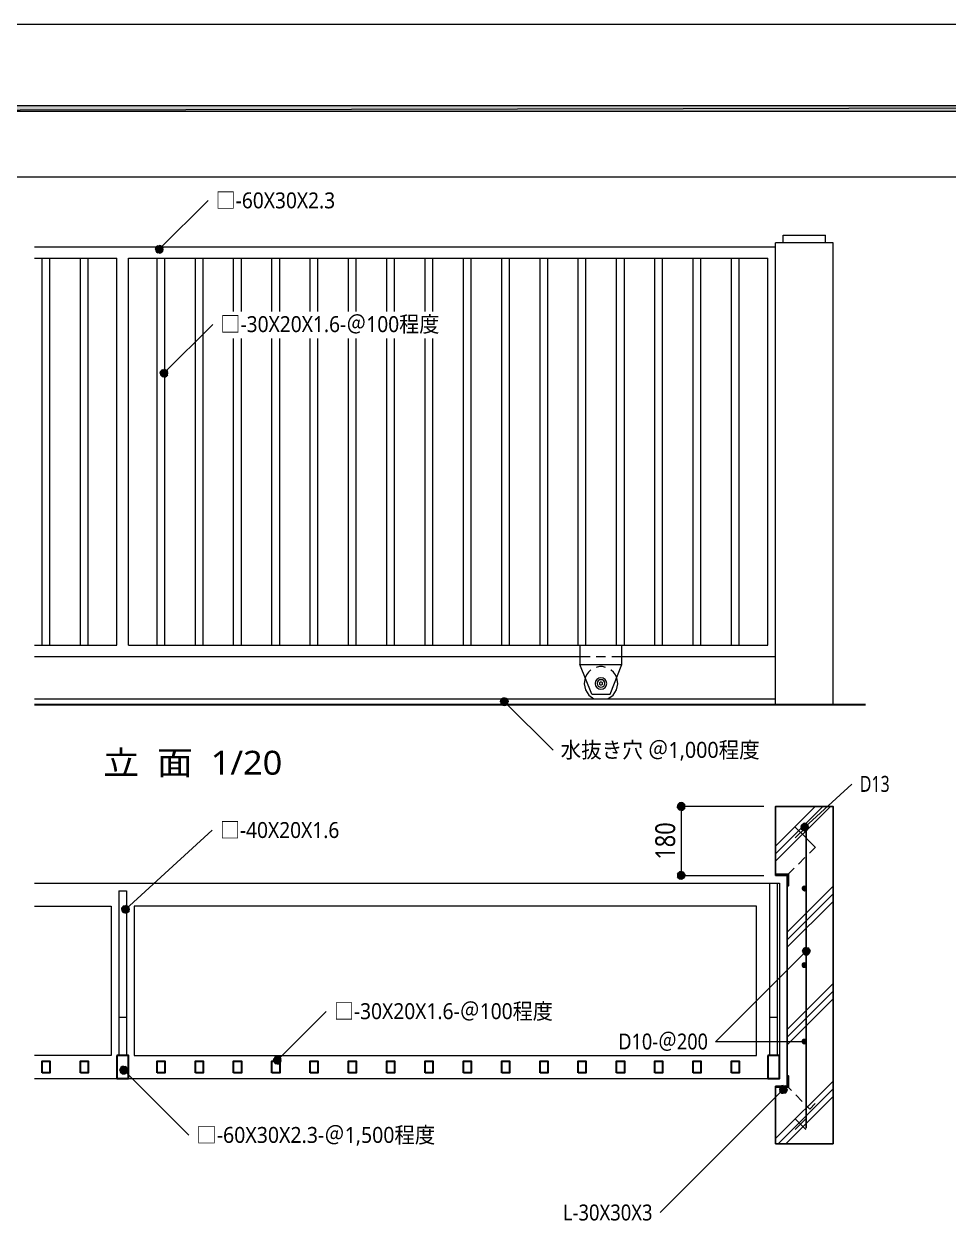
# Model space of a CAD drawing. Header units: millimetres. Extents: x 0 to 420, y 0 to 297.
# Drawn here: x 91.7 to 212.4, y 140 to 297 of the extents above; entities that cross this region are included whole.
import ezdxf
from ezdxf.enums import TextEntityAlignment as Align

# ---------------------------------------------------------------- set-up
doc = ezdxf.new("R2010")
doc.units = ezdxf.units.MM
doc.styles.add('kst32b', font='NotoSansJP-Variable.ttf')

msp = doc.modelspace()

# ---------------------------------------------------------------- hatches: boundary and pattern name
h = msp.add_hatch(color=7)
h.paths.add_polyline_path([(394.17, 285.62), (394.17, 286.32), (26.18, 285.62), (394.17, 285.62)])
h.paths.add_polyline_path([(394.17, 286.32), (26.18, 285.62), (26.18, 286.32), (394.17, 286.32)])
h = msp.add_hatch(color=7)
h.paths.add_polyline_path([(108.97, 267.93), (108.86, 267.76), (109.33, 267.57), (108.97, 267.93)])
h.paths.add_polyline_path([(108.86, 267.76), (109.33, 267.57), (108.84, 267.57), (108.86, 267.76)])
h.paths.add_polyline_path([(109.33, 267.57), (108.84, 267.57), (108.86, 267.38), (109.33, 267.57)])
for points in [[(108.86, 267.38), (108.97, 267.21), (109.33, 267.57), (108.86, 267.38)], [(109.5, 251.21), (109.6, 251.06), (109.94, 251.42), (109.5, 251.21)], [(154.2, 209), (154.03, 208.89), (154.39, 208.53), (154.2, 209)], [(177.65, 195.33), (177.46, 195.37), (177.46, 194.86), (177.65, 195.33)], [(193.15, 192.36), (193.1, 192.17), (193.61, 192.17), (193.15, 192.36)], [(177.27, 185.4), (177.46, 185.36), (177.46, 185.86), (177.27, 185.4)], [(104.46, 181.25), (104.56, 181.08), (104.92, 181.44), (104.46, 181.25)], [(193.61, 176.42), (193.44, 176.32), (193.8, 175.98), (193.61, 176.42)], [(124.29, 161.57), (124.4, 161.4), (124.76, 161.76), (124.29, 161.57)], [(104.5, 160.91), (104.33, 160.8), (104.69, 160.44), (104.5, 160.91)], [(191.26, 158.11), (191.16, 158.28), (190.8, 157.92), (191.26, 158.11)]]:
    msp.add_hatch(color=7).paths.add_polyline_path(points)
h = msp.add_hatch(color=7)
h.paths.add_polyline_path([(109.52, 268.03), (109.33, 268.08), (109.33, 267.57), (109.52, 268.03)])
h.paths.add_polyline_path([(109.33, 268.08), (109.33, 267.57), (109.14, 268.03), (109.33, 268.08)])
h.paths.add_polyline_path([(109.33, 267.57), (109.14, 268.03), (108.97, 267.93), (109.33, 267.57)])
h = msp.add_hatch(color=7)
h.paths.add_polyline_path([(108.97, 267.21), (109.14, 267.1), (109.33, 267.57), (108.97, 267.21)])
h.paths.add_polyline_path([(109.14, 267.1), (109.33, 267.57), (109.33, 267.06), (109.14, 267.1)])
h.paths.add_polyline_path([(109.33, 267.57), (109.33, 267.06), (109.52, 267.1), (109.33, 267.57)])
h = msp.add_hatch(color=7)
h.paths.add_polyline_path([(109.83, 267.57), (109.79, 267.76), (109.33, 267.57), (109.83, 267.57)])
h.paths.add_polyline_path([(109.79, 267.76), (109.33, 267.57), (109.69, 267.93), (109.79, 267.76)])
h.paths.add_polyline_path([(109.33, 267.57), (109.69, 267.93), (109.52, 268.03), (109.33, 267.57)])
h = msp.add_hatch(color=7)
h.paths.add_polyline_path([(109.52, 267.1), (109.69, 267.21), (109.33, 267.57), (109.52, 267.1)])
h.paths.add_polyline_path([(109.69, 267.21), (109.33, 267.57), (109.79, 267.38), (109.69, 267.21)])
h.paths.add_polyline_path([(109.33, 267.57), (109.79, 267.38), (109.83, 267.57), (109.33, 267.57)])
h = msp.add_hatch(color=7)
h.paths.add_polyline_path([(109.6, 251.76), (109.5, 251.61), (109.94, 251.42), (109.6, 251.76)])
h.paths.add_polyline_path([(109.5, 251.61), (109.94, 251.42), (109.45, 251.42), (109.5, 251.61)])
h.paths.add_polyline_path([(109.94, 251.42), (109.45, 251.42), (109.5, 251.21), (109.94, 251.42)])
h = msp.add_hatch(color=7)
h.paths.add_polyline_path([(110.13, 251.86), (109.94, 251.9), (109.94, 251.42), (110.13, 251.86)])
h.paths.add_polyline_path([(109.94, 251.9), (109.94, 251.42), (109.75, 251.86), (109.94, 251.9)])
h.paths.add_polyline_path([(109.94, 251.42), (109.75, 251.86), (109.6, 251.76), (109.94, 251.42)])
h = msp.add_hatch(color=7)
h.paths.add_polyline_path([(109.6, 251.06), (109.75, 250.95), (109.94, 251.42), (109.6, 251.06)])
h.paths.add_polyline_path([(109.75, 250.95), (109.94, 251.42), (109.94, 250.91), (109.75, 250.95)])
h.paths.add_polyline_path([(109.94, 251.42), (109.94, 250.91), (110.13, 250.95), (109.94, 251.42)])
h = msp.add_hatch(color=7)
h.paths.add_polyline_path([(110.45, 251.42), (110.41, 251.61), (109.94, 251.42), (110.45, 251.42)])
h.paths.add_polyline_path([(110.41, 251.61), (109.94, 251.42), (110.3, 251.76), (110.41, 251.61)])
h.paths.add_polyline_path([(109.94, 251.42), (110.3, 251.76), (110.13, 251.86), (109.94, 251.42)])
h = msp.add_hatch(color=7)
h.paths.add_polyline_path([(110.13, 250.95), (110.3, 251.06), (109.94, 251.42), (110.13, 250.95)])
h.paths.add_polyline_path([(110.3, 251.06), (109.94, 251.42), (110.41, 251.21), (110.3, 251.06)])
h.paths.add_polyline_path([(109.94, 251.42), (110.41, 251.21), (110.45, 251.42), (109.94, 251.42)])
h = msp.add_hatch(color=7)
h.paths.add_polyline_path([(154.03, 208.89), (153.92, 208.72), (154.39, 208.53), (154.03, 208.89)])
h.paths.add_polyline_path([(153.92, 208.72), (154.39, 208.53), (153.88, 208.53), (153.92, 208.72)])
h.paths.add_polyline_path([(154.39, 208.53), (153.88, 208.53), (153.92, 208.34), (154.39, 208.53)])
h = msp.add_hatch(color=7)
h.paths.add_polyline_path([(154.73, 208.89), (154.58, 209), (154.39, 208.53), (154.73, 208.89)])
h.paths.add_polyline_path([(154.58, 209), (154.39, 208.53), (154.39, 209.04), (154.58, 209)])
h.paths.add_polyline_path([(154.39, 208.53), (154.39, 209.04), (154.2, 209), (154.39, 208.53)])
h = msp.add_hatch(color=7)
h.paths.add_polyline_path([(154.83, 208.34), (154.88, 208.53), (154.39, 208.53), (154.83, 208.34)])
h.paths.add_polyline_path([(154.88, 208.53), (154.39, 208.53), (154.83, 208.72), (154.88, 208.53)])
h.paths.add_polyline_path([(154.39, 208.53), (154.83, 208.72), (154.73, 208.89), (154.39, 208.53)])
h = msp.add_hatch(color=7)
h.paths.add_polyline_path([(153.92, 208.34), (154.03, 208.2), (154.39, 208.53), (153.92, 208.34)])
h.paths.add_polyline_path([(154.03, 208.2), (154.39, 208.53), (154.2, 208.09), (154.03, 208.2)])
h.paths.add_polyline_path([(154.39, 208.53), (154.2, 208.09), (154.39, 208.05), (154.39, 208.53)])
h = msp.add_hatch(color=7)
h.paths.add_polyline_path([(154.39, 208.05), (154.58, 208.09), (154.39, 208.53), (154.39, 208.05)])
h.paths.add_polyline_path([(154.58, 208.09), (154.39, 208.53), (154.73, 208.2), (154.58, 208.09)])
h.paths.add_polyline_path([(154.39, 208.53), (154.73, 208.2), (154.83, 208.34), (154.39, 208.53)])
h = msp.add_hatch(color=7)
h.paths.add_polyline_path([(177, 195.05), (176.97, 194.86), (177.46, 194.86), (177, 195.05)])
h.paths.add_polyline_path([(176.97, 194.86), (177.46, 194.86), (177, 194.67), (176.97, 194.86)])
h.paths.add_polyline_path([(177.46, 194.86), (177, 194.67), (177.12, 194.5), (177.46, 194.86)])
h = msp.add_hatch(color=7)
h.paths.add_polyline_path([(177.46, 195.37), (177.27, 195.33), (177.46, 194.86), (177.46, 195.37)])
h.paths.add_polyline_path([(177.27, 195.33), (177.46, 194.86), (177.12, 195.22), (177.27, 195.33)])
h.paths.add_polyline_path([(177.46, 194.86), (177.12, 195.22), (177, 195.05), (177.46, 194.86)])
h = msp.add_hatch(color=7)
h.paths.add_polyline_path([(177.12, 194.5), (177.27, 194.39), (177.46, 194.86), (177.12, 194.5)])
h.paths.add_polyline_path([(177.27, 194.39), (177.46, 194.86), (177.46, 194.35), (177.27, 194.39)])
h.paths.add_polyline_path([(177.46, 194.86), (177.46, 194.35), (177.65, 194.39), (177.46, 194.86)])
h = msp.add_hatch(color=7)
h.paths.add_polyline_path([(177.97, 194.86), (177.93, 195.05), (177.46, 194.86), (177.97, 194.86)])
h.paths.add_polyline_path([(177.93, 195.05), (177.46, 194.86), (177.82, 195.22), (177.93, 195.05)])
h.paths.add_polyline_path([(177.46, 194.86), (177.82, 195.22), (177.65, 195.33), (177.46, 194.86)])
h = msp.add_hatch(color=7)
h.paths.add_polyline_path([(177.65, 194.39), (177.82, 194.5), (177.46, 194.86), (177.65, 194.39)])
h.paths.add_polyline_path([(177.82, 194.5), (177.46, 194.86), (177.93, 194.67), (177.82, 194.5)])
h.paths.add_polyline_path([(177.46, 194.86), (177.93, 194.67), (177.97, 194.86), (177.46, 194.86)])
h = msp.add_hatch(color=7)
h.paths.add_polyline_path([(193.1, 192.17), (193.15, 191.98), (193.61, 192.17), (193.1, 192.17)])
h.paths.add_polyline_path([(193.15, 191.98), (193.61, 192.17), (193.25, 191.81), (193.15, 191.98)])
h.paths.add_polyline_path([(193.61, 192.17), (193.25, 191.81), (193.42, 191.71), (193.61, 192.17)])
h = msp.add_hatch(color=7)
h.paths.add_polyline_path([(193.61, 192.68), (193.42, 192.64), (193.61, 192.17), (193.61, 192.68)])
h.paths.add_polyline_path([(193.42, 192.64), (193.61, 192.17), (193.25, 192.53), (193.42, 192.64)])
h.paths.add_polyline_path([(193.61, 192.17), (193.25, 192.53), (193.15, 192.36), (193.61, 192.17)])
h = msp.add_hatch(color=7)
h.paths.add_polyline_path([(193.42, 191.71), (193.61, 191.66), (193.61, 192.17), (193.42, 191.71)])
h.paths.add_polyline_path([(193.61, 191.66), (193.61, 192.17), (193.8, 191.71), (193.61, 191.66)])
h.paths.add_polyline_path([(193.61, 192.17), (193.8, 191.71), (193.95, 191.81), (193.61, 192.17)])
h = msp.add_hatch(color=7)
h.paths.add_polyline_path([(194.06, 192.36), (193.95, 192.53), (193.61, 192.17), (194.06, 192.36)])
h.paths.add_polyline_path([(193.95, 192.53), (193.61, 192.17), (193.8, 192.64), (193.95, 192.53)])
h.paths.add_polyline_path([(193.61, 192.17), (193.8, 192.64), (193.61, 192.68), (193.61, 192.17)])
h = msp.add_hatch(color=7)
h.paths.add_polyline_path([(193.95, 191.81), (194.06, 191.98), (193.61, 192.17), (193.95, 191.81)])
h.paths.add_polyline_path([(194.06, 191.98), (193.61, 192.17), (194.1, 192.17), (194.06, 191.98)])
h.paths.add_polyline_path([(193.61, 192.17), (194.1, 192.17), (194.06, 192.36), (193.61, 192.17)])
h = msp.add_hatch(color=7)
h.paths.add_polyline_path([(177.27, 186.33), (177.12, 186.22), (177.46, 185.86), (177.27, 186.33)])
h.paths.add_polyline_path([(177.12, 186.22), (177.46, 185.86), (177, 186.05), (177.12, 186.22)])
h.paths.add_polyline_path([(177.46, 185.86), (177, 186.05), (176.97, 185.86), (177.46, 185.86)])
h = msp.add_hatch(color=7)
h.paths.add_polyline_path([(176.97, 185.86), (177, 185.67), (177.46, 185.86), (176.97, 185.86)])
h.paths.add_polyline_path([(177, 185.67), (177.46, 185.86), (177.12, 185.5), (177, 185.67)])
h.paths.add_polyline_path([(177.46, 185.86), (177.12, 185.5), (177.27, 185.4), (177.46, 185.86)])
h = msp.add_hatch(color=7)
h.paths.add_polyline_path([(177.82, 186.22), (177.65, 186.33), (177.46, 185.86), (177.82, 186.22)])
h.paths.add_polyline_path([(177.65, 186.33), (177.46, 185.86), (177.46, 186.35), (177.65, 186.33)])
h.paths.add_polyline_path([(177.46, 185.86), (177.46, 186.35), (177.27, 186.33), (177.46, 185.86)])
h = msp.add_hatch(color=7)
h.paths.add_polyline_path([(177.93, 185.67), (177.97, 185.86), (177.46, 185.86), (177.93, 185.67)])
h.paths.add_polyline_path([(177.97, 185.86), (177.46, 185.86), (177.93, 186.05), (177.97, 185.86)])
h.paths.add_polyline_path([(177.46, 185.86), (177.93, 186.05), (177.82, 186.22), (177.46, 185.86)])
h = msp.add_hatch(color=7)
h.paths.add_polyline_path([(177.46, 185.36), (177.65, 185.4), (177.46, 185.86), (177.46, 185.36)])
h.paths.add_polyline_path([(177.65, 185.4), (177.46, 185.86), (177.82, 185.5), (177.65, 185.4)])
h.paths.add_polyline_path([(177.46, 185.86), (177.82, 185.5), (177.93, 185.67), (177.46, 185.86)])
h = msp.add_hatch(color=7)
h.paths.add_polyline_path([(193.55, 184.47), (193.4, 184.43), (193.55, 184.17), (193.55, 184.47)])
h.paths.add_polyline_path([(193.4, 184.43), (193.55, 184.17), (193.29, 184.32), (193.4, 184.43)])
h.paths.add_polyline_path([(193.55, 184.17), (193.29, 184.32), (193.25, 184.17), (193.55, 184.17)])
h = msp.add_hatch(color=7)
h.paths.add_polyline_path([(193.25, 184.17), (193.29, 184.02), (193.55, 184.17), (193.25, 184.17)])
h.paths.add_polyline_path([(193.29, 184.02), (193.55, 184.17), (193.4, 183.92), (193.29, 184.02)])
h.paths.add_polyline_path([(193.55, 184.17), (193.4, 183.92), (193.55, 183.87), (193.55, 184.17)])
h = msp.add_hatch(color=7)
h.paths.add_polyline_path([(193.84, 184.17), (193.8, 184.32), (193.55, 184.17), (193.84, 184.17)])
h.paths.add_polyline_path([(193.8, 184.32), (193.55, 184.17), (193.7, 184.43), (193.8, 184.32)])
h.paths.add_polyline_path([(193.55, 184.17), (193.7, 184.43), (193.55, 184.47), (193.55, 184.17)])
h = msp.add_hatch(color=7)
h.paths.add_polyline_path([(193.55, 183.87), (193.7, 183.92), (193.55, 184.17), (193.55, 183.87)])
h.paths.add_polyline_path([(193.7, 183.92), (193.55, 184.17), (193.8, 184.02), (193.7, 183.92)])
h.paths.add_polyline_path([(193.55, 184.17), (193.8, 184.02), (193.84, 184.17), (193.55, 184.17)])
h = msp.add_hatch(color=7)
h.paths.add_polyline_path([(104.56, 181.78), (104.46, 181.63), (104.92, 181.44), (104.56, 181.78)])
h.paths.add_polyline_path([(104.46, 181.63), (104.92, 181.44), (104.42, 181.44), (104.46, 181.63)])
h.paths.add_polyline_path([(104.92, 181.44), (104.42, 181.44), (104.46, 181.25), (104.92, 181.44)])
h = msp.add_hatch(color=7)
h.paths.add_polyline_path([(105.11, 181.89), (104.92, 181.93), (104.92, 181.44), (105.11, 181.89)])
h.paths.add_polyline_path([(104.92, 181.93), (104.92, 181.44), (104.73, 181.89), (104.92, 181.93)])
h.paths.add_polyline_path([(104.92, 181.44), (104.73, 181.89), (104.56, 181.78), (104.92, 181.44)])
h = msp.add_hatch(color=7)
h.paths.add_polyline_path([(104.56, 181.08), (104.73, 180.97), (104.92, 181.44), (104.56, 181.08)])
h.paths.add_polyline_path([(104.73, 180.97), (104.92, 181.44), (104.92, 180.93), (104.73, 180.97)])
h.paths.add_polyline_path([(104.92, 181.44), (104.92, 180.93), (105.11, 180.97), (104.92, 181.44)])
h = msp.add_hatch(color=7)
h.paths.add_polyline_path([(105.43, 181.44), (105.39, 181.63), (104.92, 181.44), (105.43, 181.44)])
h.paths.add_polyline_path([(105.39, 181.63), (104.92, 181.44), (105.28, 181.78), (105.39, 181.63)])
h.paths.add_polyline_path([(104.92, 181.44), (105.28, 181.78), (105.11, 181.89), (104.92, 181.44)])
h = msp.add_hatch(color=7)
h.paths.add_polyline_path([(105.11, 180.97), (105.28, 181.08), (104.92, 181.44), (105.11, 180.97)])
h.paths.add_polyline_path([(105.28, 181.08), (104.92, 181.44), (105.39, 181.25), (105.28, 181.08)])
h.paths.add_polyline_path([(104.92, 181.44), (105.39, 181.25), (105.43, 181.44), (104.92, 181.44)])
h = msp.add_hatch(color=7)
h.paths.add_polyline_path([(193.44, 176.32), (193.34, 176.17), (193.8, 175.98), (193.44, 176.32)])
h.paths.add_polyline_path([(193.34, 176.17), (193.8, 175.98), (193.29, 175.98), (193.34, 176.17)])
h.paths.add_polyline_path([(193.8, 175.98), (193.29, 175.98), (193.34, 175.79), (193.8, 175.98)])
h = msp.add_hatch(color=7)
h.paths.add_polyline_path([(193.34, 175.79), (193.44, 175.62), (193.8, 175.98), (193.34, 175.79)])
h.paths.add_polyline_path([(193.44, 175.62), (193.8, 175.98), (193.61, 175.51), (193.44, 175.62)])
h.paths.add_polyline_path([(193.8, 175.98), (193.61, 175.51), (193.8, 175.47), (193.8, 175.98)])
h = msp.add_hatch(color=7)
h.paths.add_polyline_path([(194.14, 176.32), (193.99, 176.42), (193.8, 175.98), (194.14, 176.32)])
h.paths.add_polyline_path([(193.99, 176.42), (193.8, 175.98), (193.8, 176.47), (193.99, 176.42)])
h.paths.add_polyline_path([(193.8, 175.98), (193.8, 176.47), (193.61, 176.42), (193.8, 175.98)])
h = msp.add_hatch(color=7)
h.paths.add_polyline_path([(194.25, 175.79), (194.29, 175.98), (193.8, 175.98), (194.25, 175.79)])
h.paths.add_polyline_path([(194.29, 175.98), (193.8, 175.98), (194.25, 176.17), (194.29, 175.98)])
h.paths.add_polyline_path([(193.8, 175.98), (194.25, 176.17), (194.14, 176.32), (193.8, 175.98)])
h = msp.add_hatch(color=7)
h.paths.add_polyline_path([(193.8, 175.47), (193.99, 175.51), (193.8, 175.98), (193.8, 175.47)])
h.paths.add_polyline_path([(193.99, 175.51), (193.8, 175.98), (194.14, 175.62), (193.99, 175.51)])
h.paths.add_polyline_path([(193.8, 175.98), (194.14, 175.62), (194.25, 175.79), (193.8, 175.98)])
h = msp.add_hatch(color=7)
h.paths.add_polyline_path([(193.55, 174.48), (193.4, 174.43), (193.55, 174.18), (193.55, 174.48)])
h.paths.add_polyline_path([(193.4, 174.43), (193.55, 174.18), (193.29, 174.33), (193.4, 174.43)])
h.paths.add_polyline_path([(193.55, 174.18), (193.29, 174.33), (193.25, 174.18), (193.55, 174.18)])
h = msp.add_hatch(color=7)
h.paths.add_polyline_path([(193.84, 174.18), (193.8, 174.33), (193.55, 174.18), (193.84, 174.18)])
h.paths.add_polyline_path([(193.8, 174.33), (193.55, 174.18), (193.7, 174.43), (193.8, 174.33)])
h.paths.add_polyline_path([(193.55, 174.18), (193.7, 174.43), (193.55, 174.48), (193.55, 174.18)])
h = msp.add_hatch(color=7)
h.paths.add_polyline_path([(193.25, 174.18), (193.29, 174.03), (193.55, 174.18), (193.25, 174.18)])
h.paths.add_polyline_path([(193.29, 174.03), (193.55, 174.18), (193.4, 173.91), (193.29, 174.03)])
h.paths.add_polyline_path([(193.55, 174.18), (193.4, 173.91), (193.55, 173.88), (193.55, 174.18)])
h = msp.add_hatch(color=7)
h.paths.add_polyline_path([(193.55, 173.88), (193.7, 173.91), (193.55, 174.18), (193.55, 173.88)])
h.paths.add_polyline_path([(193.7, 173.91), (193.55, 174.18), (193.8, 174.03), (193.7, 173.91)])
h.paths.add_polyline_path([(193.55, 174.18), (193.8, 174.03), (193.84, 174.18), (193.55, 174.18)])
h = msp.add_hatch(color=7)
h.paths.add_polyline_path([(193.55, 164.46), (193.4, 164.44), (193.55, 164.17), (193.55, 164.46)])
h.paths.add_polyline_path([(193.4, 164.44), (193.55, 164.17), (193.29, 164.32), (193.4, 164.44)])
h.paths.add_polyline_path([(193.55, 164.17), (193.29, 164.32), (193.25, 164.17), (193.55, 164.17)])
h = msp.add_hatch(color=7)
h.paths.add_polyline_path([(193.25, 164.17), (193.29, 164.02), (193.55, 164.17), (193.25, 164.17)])
h.paths.add_polyline_path([(193.29, 164.02), (193.55, 164.17), (193.4, 163.91), (193.29, 164.02)])
h.paths.add_polyline_path([(193.55, 164.17), (193.4, 163.91), (193.55, 163.87), (193.55, 164.17)])
h = msp.add_hatch(color=7)
h.paths.add_polyline_path([(193.84, 164.17), (193.8, 164.32), (193.55, 164.17), (193.84, 164.17)])
h.paths.add_polyline_path([(193.8, 164.32), (193.55, 164.17), (193.7, 164.44), (193.8, 164.32)])
h.paths.add_polyline_path([(193.55, 164.17), (193.7, 164.44), (193.55, 164.46), (193.55, 164.17)])
h = msp.add_hatch(color=7)
h.paths.add_polyline_path([(193.55, 163.87), (193.7, 163.91), (193.55, 164.17), (193.55, 163.87)])
h.paths.add_polyline_path([(193.7, 163.91), (193.55, 164.17), (193.8, 164.02), (193.7, 163.91)])
h.paths.add_polyline_path([(193.55, 164.17), (193.8, 164.02), (193.84, 164.17), (193.55, 164.17)])
h = msp.add_hatch(color=7)
h.paths.add_polyline_path([(124.4, 162.09), (124.29, 161.95), (124.76, 161.76), (124.4, 162.09)])
h.paths.add_polyline_path([(124.29, 161.95), (124.76, 161.76), (124.25, 161.76), (124.29, 161.95)])
h.paths.add_polyline_path([(124.76, 161.76), (124.25, 161.76), (124.29, 161.57), (124.76, 161.76)])
h = msp.add_hatch(color=7)
h.paths.add_polyline_path([(124.95, 162.22), (124.76, 162.24), (124.76, 161.76), (124.95, 162.22)])
h.paths.add_polyline_path([(124.76, 162.24), (124.76, 161.76), (124.57, 162.22), (124.76, 162.24)])
h.paths.add_polyline_path([(124.76, 161.76), (124.57, 162.22), (124.4, 162.09), (124.76, 161.76)])
h = msp.add_hatch(color=7)
h.paths.add_polyline_path([(124.4, 161.4), (124.57, 161.29), (124.76, 161.76), (124.4, 161.4)])
h.paths.add_polyline_path([(124.57, 161.29), (124.76, 161.76), (124.76, 161.25), (124.57, 161.29)])
h.paths.add_polyline_path([(124.76, 161.76), (124.76, 161.25), (124.95, 161.29), (124.76, 161.76)])
h = msp.add_hatch(color=7)
h.paths.add_polyline_path([(125.26, 161.76), (125.22, 161.95), (124.76, 161.76), (125.26, 161.76)])
h.paths.add_polyline_path([(125.22, 161.95), (124.76, 161.76), (125.12, 162.09), (125.22, 161.95)])
h.paths.add_polyline_path([(124.76, 161.76), (125.12, 162.09), (124.95, 162.22), (124.76, 161.76)])
h = msp.add_hatch(color=7)
h.paths.add_polyline_path([(124.95, 161.29), (125.12, 161.4), (124.76, 161.76), (124.95, 161.29)])
h.paths.add_polyline_path([(125.12, 161.4), (124.76, 161.76), (125.22, 161.57), (125.12, 161.4)])
h.paths.add_polyline_path([(124.76, 161.76), (125.22, 161.57), (125.26, 161.76), (124.76, 161.76)])
h = msp.add_hatch(color=7)
h.paths.add_polyline_path([(104.33, 160.8), (104.22, 160.63), (104.69, 160.44), (104.33, 160.8)])
h.paths.add_polyline_path([(104.22, 160.63), (104.69, 160.44), (104.18, 160.44), (104.22, 160.63)])
h.paths.add_polyline_path([(104.69, 160.44), (104.18, 160.44), (104.22, 160.25), (104.69, 160.44)])
h = msp.add_hatch(color=7)
h.paths.add_polyline_path([(104.22, 160.25), (104.33, 160.1), (104.69, 160.44), (104.22, 160.25)])
h.paths.add_polyline_path([(104.33, 160.1), (104.69, 160.44), (104.5, 159.98), (104.33, 160.1)])
h.paths.add_polyline_path([(104.69, 160.44), (104.5, 159.98), (104.69, 159.96), (104.69, 160.44)])
h = msp.add_hatch(color=7)
h.paths.add_polyline_path([(105.05, 160.8), (104.88, 160.91), (104.69, 160.44), (105.05, 160.8)])
h.paths.add_polyline_path([(104.88, 160.91), (104.69, 160.44), (104.69, 160.95), (104.88, 160.91)])
h.paths.add_polyline_path([(104.69, 160.44), (104.69, 160.95), (104.5, 160.91), (104.69, 160.44)])
h = msp.add_hatch(color=7)
h.paths.add_polyline_path([(105.16, 160.25), (105.2, 160.44), (104.69, 160.44), (105.16, 160.25)])
h.paths.add_polyline_path([(105.2, 160.44), (104.69, 160.44), (105.16, 160.63), (105.2, 160.44)])
h.paths.add_polyline_path([(104.69, 160.44), (105.16, 160.63), (105.05, 160.8), (104.69, 160.44)])
h = msp.add_hatch(color=7)
h.paths.add_polyline_path([(104.69, 159.96), (104.88, 159.98), (104.69, 160.44), (104.69, 159.96)])
h.paths.add_polyline_path([(104.88, 159.98), (104.69, 160.44), (105.05, 160.1), (104.88, 159.98)])
h.paths.add_polyline_path([(104.69, 160.44), (105.05, 160.1), (105.16, 160.25), (104.69, 160.44)])
h = msp.add_hatch(color=7)
h.paths.add_polyline_path([(190.61, 158.39), (190.44, 158.28), (190.8, 157.92), (190.61, 158.39)])
h.paths.add_polyline_path([(190.44, 158.28), (190.8, 157.92), (190.33, 158.11), (190.44, 158.28)])
h.paths.add_polyline_path([(190.8, 157.92), (190.33, 158.11), (190.29, 157.92), (190.8, 157.92)])
h = msp.add_hatch(color=7)
h.paths.add_polyline_path([(190.29, 157.92), (190.33, 157.73), (190.8, 157.92), (190.29, 157.92)])
h.paths.add_polyline_path([(190.33, 157.73), (190.8, 157.92), (190.44, 157.56), (190.33, 157.73)])
h.paths.add_polyline_path([(190.8, 157.92), (190.44, 157.56), (190.61, 157.46), (190.8, 157.92)])
h = msp.add_hatch(color=7)
h.paths.add_polyline_path([(191.16, 158.28), (190.99, 158.39), (190.8, 157.92), (191.16, 158.28)])
h.paths.add_polyline_path([(190.99, 158.39), (190.8, 157.92), (190.8, 158.43), (190.99, 158.39)])
h.paths.add_polyline_path([(190.8, 157.92), (190.8, 158.43), (190.61, 158.39), (190.8, 157.92)])
h = msp.add_hatch(color=7)
h.paths.add_polyline_path([(190.61, 157.46), (190.8, 157.44), (190.8, 157.92), (190.61, 157.46)])
h.paths.add_polyline_path([(190.8, 157.44), (190.8, 157.92), (190.99, 157.46), (190.8, 157.44)])
h.paths.add_polyline_path([(190.8, 157.92), (190.99, 157.46), (191.16, 157.56), (190.8, 157.92)])
h = msp.add_hatch(color=7)
h.paths.add_polyline_path([(191.16, 157.56), (191.26, 157.73), (190.8, 157.92), (191.16, 157.56)])
h.paths.add_polyline_path([(191.26, 157.73), (190.8, 157.92), (191.3, 157.92), (191.26, 157.73)])
h.paths.add_polyline_path([(190.8, 157.92), (191.3, 157.92), (191.26, 158.11), (190.8, 157.92)])

# ---------------------------------------------------------------- linework, layer by layer
at = {"lineweight": 13}
for points in [[(0.19, 0), (0.19, 296.97), (420.16, 296.97), (420.16, 0)], [(167.75, 210.92), (167.69, 211.21), (167.53, 211.45), (167.29, 211.61), (166.99, 211.67), (166.7, 211.61), (166.46, 211.45), (166.3, 211.21), (166.24, 210.92), (166.3, 210.62), (166.46, 210.38), (166.7, 210.22), (166.99, 210.16), (167.29, 210.22), (167.53, 210.38), (167.69, 210.62)], [(167.49, 210.92), (167.45, 211.11), (167.35, 211.27), (167.19, 211.37), (166.99, 211.41), (166.8, 211.37), (166.64, 211.27), (166.54, 211.11), (166.5, 210.92), (166.54, 210.72), (166.64, 210.56), (166.8, 210.46), (166.99, 210.42), (167.19, 210.46), (167.35, 210.56), (167.45, 210.72)], [(167.2, 210.92), (167.18, 210.99), (167.14, 211.06), (167.07, 211.1), (166.99, 211.12), (166.92, 211.1), (166.85, 211.06), (166.81, 210.99), (166.79, 210.92), (166.81, 210.84), (166.85, 210.77), (166.92, 210.73), (166.99, 210.71), (167.07, 210.73), (167.14, 210.77), (167.18, 210.84)]]:
    msp.add_lwpolyline(points, close=True, dxfattribs=at)
at = {"lineweight": 0}
for points in [[(394.17, 285.62), (394.17, 286.32), (26.18, 285.62)], [(394.17, 286.32), (26.18, 285.62), (26.18, 286.32)], [(108.86, 267.76), (109.33, 267.57), (108.84, 267.57)], [(109.33, 267.57), (108.84, 267.57), (108.86, 267.38)], [(108.97, 267.93), (108.86, 267.76), (109.33, 267.57)], [(108.86, 267.38), (108.97, 267.21), (109.33, 267.57)], [(109.33, 267.57), (109.14, 268.03), (108.97, 267.93)], [(108.97, 267.21), (109.14, 267.1), (109.33, 267.57)], [(109.33, 268.08), (109.33, 267.57), (109.14, 268.03)], [(109.14, 267.1), (109.33, 267.57), (109.33, 267.06)], [(109.52, 268.03), (109.33, 268.08), (109.33, 267.57)], [(109.33, 267.57), (109.69, 267.93), (109.52, 268.03)], [(109.79, 267.76), (109.33, 267.57), (109.69, 267.93)], [(109.83, 267.57), (109.79, 267.76), (109.33, 267.57)], [(109.33, 267.57), (109.33, 267.06), (109.52, 267.1)], [(109.52, 267.1), (109.69, 267.21), (109.33, 267.57)], [(109.69, 267.21), (109.33, 267.57), (109.79, 267.38)], [(109.33, 267.57), (109.79, 267.38), (109.83, 267.57)], [(109.5, 251.61), (109.94, 251.42), (109.45, 251.42)], [(109.94, 251.42), (109.45, 251.42), (109.5, 251.21)], [(109.6, 251.76), (109.5, 251.61), (109.94, 251.42)], [(109.5, 251.21), (109.6, 251.06), (109.94, 251.42)], [(109.94, 251.42), (109.75, 251.86), (109.6, 251.76)], [(109.6, 251.06), (109.75, 250.95), (109.94, 251.42)], [(109.94, 251.9), (109.94, 251.42), (109.75, 251.86)], [(109.75, 250.95), (109.94, 251.42), (109.94, 250.91)], [(110.13, 251.86), (109.94, 251.9), (109.94, 251.42)], [(109.94, 251.42), (110.3, 251.76), (110.13, 251.86)], [(110.41, 251.61), (109.94, 251.42), (110.3, 251.76)], [(110.45, 251.42), (110.41, 251.61), (109.94, 251.42)], [(109.94, 251.42), (109.94, 250.91), (110.13, 250.95)], [(110.13, 250.95), (110.3, 251.06), (109.94, 251.42)], [(110.3, 251.06), (109.94, 251.42), (110.41, 251.21)], [(109.94, 251.42), (110.41, 251.21), (110.45, 251.42)], [(154.03, 208.89), (153.92, 208.72), (154.39, 208.53)], [(154.2, 209), (154.03, 208.89), (154.39, 208.53)], [(154.39, 208.53), (154.39, 209.04), (154.2, 209)], [(154.58, 209), (154.39, 208.53), (154.39, 209.04)], [(154.73, 208.89), (154.58, 209), (154.39, 208.53)], [(154.39, 208.53), (154.83, 208.72), (154.73, 208.89)], [(153.92, 208.72), (154.39, 208.53), (153.88, 208.53)], [(154.39, 208.53), (153.88, 208.53), (153.92, 208.34)], [(153.92, 208.34), (154.03, 208.2), (154.39, 208.53)], [(154.03, 208.2), (154.39, 208.53), (154.2, 208.09)], [(154.39, 208.53), (154.2, 208.09), (154.39, 208.05)], [(154.88, 208.53), (154.39, 208.53), (154.83, 208.72)], [(154.39, 208.05), (154.58, 208.09), (154.39, 208.53)], [(154.58, 208.09), (154.39, 208.53), (154.73, 208.2)], [(154.39, 208.53), (154.73, 208.2), (154.83, 208.34)], [(154.83, 208.34), (154.88, 208.53), (154.39, 208.53)], [(177, 195.05), (176.97, 194.86), (177.46, 194.86)], [(176.97, 194.86), (177.46, 194.86), (177, 194.67)], [(177.46, 194.86), (177.12, 195.22), (177, 195.05)], [(177.46, 194.86), (177, 194.67), (177.12, 194.5)], [(177.27, 195.33), (177.46, 194.86), (177.12, 195.22)], [(177.12, 194.5), (177.27, 194.39), (177.46, 194.86)], [(177.46, 195.37), (177.27, 195.33), (177.46, 194.86)], [(177.27, 194.39), (177.46, 194.86), (177.46, 194.35)], [(177.65, 195.33), (177.46, 195.37), (177.46, 194.86)], [(177.46, 194.86), (177.82, 195.22), (177.65, 195.33)], [(177.93, 195.05), (177.46, 194.86), (177.82, 195.22)], [(177.97, 194.86), (177.93, 195.05), (177.46, 194.86)], [(177.46, 194.86), (177.46, 194.35), (177.65, 194.39)], [(177.65, 194.39), (177.82, 194.5), (177.46, 194.86)], [(177.82, 194.5), (177.46, 194.86), (177.93, 194.67)], [(177.46, 194.86), (177.93, 194.67), (177.97, 194.86)], [(193.15, 192.36), (193.1, 192.17), (193.61, 192.17)], [(193.1, 192.17), (193.15, 191.98), (193.61, 192.17)], [(193.61, 192.17), (193.25, 192.53), (193.15, 192.36)], [(193.15, 191.98), (193.61, 192.17), (193.25, 191.81)], [(193.42, 192.64), (193.61, 192.17), (193.25, 192.53)], [(193.61, 192.17), (193.25, 191.81), (193.42, 191.71)], [(193.61, 192.68), (193.42, 192.64), (193.61, 192.17)], [(193.42, 191.71), (193.61, 191.66), (193.61, 192.17)], [(193.61, 192.17), (193.8, 192.64), (193.61, 192.68)], [(193.95, 192.53), (193.61, 192.17), (193.8, 192.64)], [(194.06, 192.36), (193.95, 192.53), (193.61, 192.17)], [(193.61, 192.17), (194.1, 192.17), (194.06, 192.36)], [(193.61, 191.66), (193.61, 192.17), (193.8, 191.71)], [(193.61, 192.17), (193.8, 191.71), (193.95, 191.81)], [(193.95, 191.81), (194.06, 191.98), (193.61, 192.17)], [(194.06, 191.98), (193.61, 192.17), (194.1, 192.17)], [(177.46, 185.86), (177, 186.05), (176.97, 185.86)], [(176.97, 185.86), (177, 185.67), (177.46, 185.86)], [(177.12, 186.22), (177.46, 185.86), (177, 186.05)], [(177, 185.67), (177.46, 185.86), (177.12, 185.5)], [(177.27, 186.33), (177.12, 186.22), (177.46, 185.86)], [(177.46, 185.86), (177.12, 185.5), (177.27, 185.4)], [(177.46, 185.86), (177.46, 186.35), (177.27, 186.33)], [(177.27, 185.4), (177.46, 185.36), (177.46, 185.86)], [(177.65, 186.33), (177.46, 185.86), (177.46, 186.35)], [(177.82, 186.22), (177.65, 186.33), (177.46, 185.86)], [(177.46, 185.86), (177.93, 186.05), (177.82, 186.22)], [(177.97, 185.86), (177.46, 185.86), (177.93, 186.05)], [(177.46, 185.36), (177.65, 185.4), (177.46, 185.86)], [(177.65, 185.4), (177.46, 185.86), (177.82, 185.5)], [(177.46, 185.86), (177.82, 185.5), (177.93, 185.67)], [(177.93, 185.67), (177.97, 185.86), (177.46, 185.86)], [(193.55, 184.17), (193.29, 184.32), (193.25, 184.17)], [(193.25, 184.17), (193.29, 184.02), (193.55, 184.17)], [(193.4, 184.43), (193.55, 184.17), (193.29, 184.32)], [(193.29, 184.02), (193.55, 184.17), (193.4, 183.92)], [(193.55, 184.47), (193.4, 184.43), (193.55, 184.17)], [(193.55, 184.17), (193.4, 183.92), (193.55, 183.87)], [(193.55, 184.17), (193.7, 184.43), (193.55, 184.47)], [(193.8, 184.32), (193.55, 184.17), (193.7, 184.43)], [(193.84, 184.17), (193.8, 184.32), (193.55, 184.17)], [(193.55, 183.87), (193.7, 183.92), (193.55, 184.17)], [(193.7, 183.92), (193.55, 184.17), (193.8, 184.02)], [(193.55, 184.17), (193.8, 184.02), (193.84, 184.17)], [(104.46, 181.63), (104.92, 181.44), (104.42, 181.44)], [(104.92, 181.44), (104.42, 181.44), (104.46, 181.25)], [(104.56, 181.78), (104.46, 181.63), (104.92, 181.44)], [(104.46, 181.25), (104.56, 181.08), (104.92, 181.44)], [(104.92, 181.44), (104.73, 181.89), (104.56, 181.78)], [(104.56, 181.08), (104.73, 180.97), (104.92, 181.44)], [(104.92, 181.93), (104.92, 181.44), (104.73, 181.89)], [(104.73, 180.97), (104.92, 181.44), (104.92, 180.93)], [(105.11, 181.89), (104.92, 181.93), (104.92, 181.44)], [(104.92, 181.44), (105.28, 181.78), (105.11, 181.89)], [(105.39, 181.63), (104.92, 181.44), (105.28, 181.78)], [(105.43, 181.44), (105.39, 181.63), (104.92, 181.44)], [(104.92, 181.44), (104.92, 180.93), (105.11, 180.97)], [(105.11, 180.97), (105.28, 181.08), (104.92, 181.44)], [(105.28, 181.08), (104.92, 181.44), (105.39, 181.25)], [(104.92, 181.44), (105.39, 181.25), (105.43, 181.44)], [(193.34, 176.17), (193.8, 175.98), (193.29, 175.98)], [(193.8, 175.98), (193.29, 175.98), (193.34, 175.79)], [(193.44, 176.32), (193.34, 176.17), (193.8, 175.98)], [(193.34, 175.79), (193.44, 175.62), (193.8, 175.98)], [(193.61, 176.42), (193.44, 176.32), (193.8, 175.98)], [(193.44, 175.62), (193.8, 175.98), (193.61, 175.51)], [(193.8, 175.98), (193.8, 176.47), (193.61, 176.42)], [(193.8, 175.98), (193.61, 175.51), (193.8, 175.47)], [(193.99, 176.42), (193.8, 175.98), (193.8, 176.47)], [(194.14, 176.32), (193.99, 176.42), (193.8, 175.98)], [(193.8, 175.98), (194.25, 176.17), (194.14, 176.32)], [(194.29, 175.98), (193.8, 175.98), (194.25, 176.17)], [(193.8, 175.47), (193.99, 175.51), (193.8, 175.98)], [(193.99, 175.51), (193.8, 175.98), (194.14, 175.62)], [(193.8, 175.98), (194.14, 175.62), (194.25, 175.79)], [(194.25, 175.79), (194.29, 175.98), (193.8, 175.98)], [(193.55, 174.18), (193.29, 174.33), (193.25, 174.18)], [(193.4, 174.43), (193.55, 174.18), (193.29, 174.33)], [(193.55, 174.48), (193.4, 174.43), (193.55, 174.18)], [(193.55, 174.18), (193.7, 174.43), (193.55, 174.48)], [(193.8, 174.33), (193.55, 174.18), (193.7, 174.43)], [(193.84, 174.18), (193.8, 174.33), (193.55, 174.18)], [(193.25, 174.18), (193.29, 174.03), (193.55, 174.18)], [(193.29, 174.03), (193.55, 174.18), (193.4, 173.91)], [(193.55, 174.18), (193.4, 173.91), (193.55, 173.88)], [(193.55, 173.88), (193.7, 173.91), (193.55, 174.18)], [(193.7, 173.91), (193.55, 174.18), (193.8, 174.03)], [(193.55, 174.18), (193.8, 174.03), (193.84, 174.18)], [(193.55, 164.17), (193.29, 164.32), (193.25, 164.17)], [(193.25, 164.17), (193.29, 164.02), (193.55, 164.17)], [(193.4, 164.44), (193.55, 164.17), (193.29, 164.32)], [(193.29, 164.02), (193.55, 164.17), (193.4, 163.91)], [(193.55, 164.46), (193.4, 164.44), (193.55, 164.17)], [(193.55, 164.17), (193.4, 163.91), (193.55, 163.87)], [(193.55, 164.17), (193.7, 164.44), (193.55, 164.46)], [(193.8, 164.32), (193.55, 164.17), (193.7, 164.44)], [(193.84, 164.17), (193.8, 164.32), (193.55, 164.17)], [(193.55, 163.87), (193.7, 163.91), (193.55, 164.17)], [(193.7, 163.91), (193.55, 164.17), (193.8, 164.02)], [(193.55, 164.17), (193.8, 164.02), (193.84, 164.17)], [(124.29, 161.95), (124.76, 161.76), (124.25, 161.76)], [(124.76, 161.76), (124.25, 161.76), (124.29, 161.57)], [(124.4, 162.09), (124.29, 161.95), (124.76, 161.76)], [(124.29, 161.57), (124.4, 161.4), (124.76, 161.76)], [(124.76, 161.76), (124.57, 162.22), (124.4, 162.09)], [(124.4, 161.4), (124.57, 161.29), (124.76, 161.76)], [(124.76, 162.24), (124.76, 161.76), (124.57, 162.22)], [(124.57, 161.29), (124.76, 161.76), (124.76, 161.25)], [(124.95, 162.22), (124.76, 162.24), (124.76, 161.76)], [(124.76, 161.76), (125.12, 162.09), (124.95, 162.22)], [(125.22, 161.95), (124.76, 161.76), (125.12, 162.09)], [(125.26, 161.76), (125.22, 161.95), (124.76, 161.76)], [(124.76, 161.76), (124.76, 161.25), (124.95, 161.29)], [(124.95, 161.29), (125.12, 161.4), (124.76, 161.76)], [(125.12, 161.4), (124.76, 161.76), (125.22, 161.57)], [(124.76, 161.76), (125.22, 161.57), (125.26, 161.76)], [(104.22, 160.63), (104.69, 160.44), (104.18, 160.44)], [(104.69, 160.44), (104.18, 160.44), (104.22, 160.25)], [(104.33, 160.8), (104.22, 160.63), (104.69, 160.44)], [(104.22, 160.25), (104.33, 160.1), (104.69, 160.44)], [(104.5, 160.91), (104.33, 160.8), (104.69, 160.44)], [(104.33, 160.1), (104.69, 160.44), (104.5, 159.98)], [(104.69, 160.44), (104.69, 160.95), (104.5, 160.91)], [(104.69, 160.44), (104.5, 159.98), (104.69, 159.96)], [(104.88, 160.91), (104.69, 160.44), (104.69, 160.95)], [(105.05, 160.8), (104.88, 160.91), (104.69, 160.44)], [(104.69, 160.44), (105.16, 160.63), (105.05, 160.8)], [(105.2, 160.44), (104.69, 160.44), (105.16, 160.63)], [(104.69, 159.96), (104.88, 159.98), (104.69, 160.44)], [(104.88, 159.98), (104.69, 160.44), (105.05, 160.1)], [(104.69, 160.44), (105.05, 160.1), (105.16, 160.25)], [(105.16, 160.25), (105.2, 160.44), (104.69, 160.44)], [(190.8, 157.92), (190.33, 158.11), (190.29, 157.92)], [(190.29, 157.92), (190.33, 157.73), (190.8, 157.92)], [(190.44, 158.28), (190.8, 157.92), (190.33, 158.11)], [(190.33, 157.73), (190.8, 157.92), (190.44, 157.56)], [(190.61, 158.39), (190.44, 158.28), (190.8, 157.92)], [(190.8, 157.92), (190.44, 157.56), (190.61, 157.46)], [(190.8, 157.92), (190.8, 158.43), (190.61, 158.39)], [(190.61, 157.46), (190.8, 157.44), (190.8, 157.92)], [(190.99, 158.39), (190.8, 157.92), (190.8, 158.43)], [(191.16, 158.28), (190.99, 158.39), (190.8, 157.92)], [(191.26, 158.11), (191.16, 158.28), (190.8, 157.92)], [(190.8, 157.92), (191.3, 157.92), (191.26, 158.11)], [(190.8, 157.44), (190.8, 157.92), (190.99, 157.46)], [(190.8, 157.92), (190.99, 157.46), (191.16, 157.56)], [(191.16, 157.56), (191.26, 157.73), (190.8, 157.92)], [(191.26, 157.73), (190.8, 157.92), (191.3, 157.92)]]:
    msp.add_lwpolyline(points, close=True, dxfattribs=at)
at = {"lineweight": 13}
for points in [[(394.17, 276.99), (26.18, 276.99)], [(109.33, 267.57), (115.7, 273.94)], [(190.8, 269.41), (196.3, 269.41)], [(190.8, 268.41), (190.8, 269.41)], [(196.3, 268.41), (196.3, 269.41)], [(93.05, 267.91), (189.8, 267.91)], [(189.8, 208.15), (189.8, 268.41)], [(197.29, 208.15), (197.29, 268.41), (189.8, 268.41)], [(93.05, 266.4), (103.8, 266.4)], [(94.04, 215.9), (94.04, 266.4)], [(95.04, 215.9), (95.04, 266.4)], [(99.04, 215.9), (99.04, 266.4)], [(100.05, 215.9), (100.05, 266.4)], [(103.8, 215.9), (103.8, 266.4)], [(105.3, 266.4), (188.79, 266.4)], [(105.3, 215.9), (105.3, 266.4)], [(109.05, 215.9), (109.05, 266.4)], [(110.05, 215.9), (110.05, 266.4)], [(114.05, 215.9), (114.05, 266.4)], [(115.04, 215.9), (115.04, 266.4)], [(119.04, 259.46), (119.04, 266.4)], [(120.06, 259.46), (120.06, 266.4)], [(124.04, 259.46), (124.04, 266.4)], [(125.05, 259.46), (125.05, 266.4)], [(129.05, 259.46), (129.05, 266.4)], [(130.05, 259.46), (130.05, 266.4)], [(134.05, 259.46), (134.05, 266.4)], [(135.04, 259.46), (135.04, 266.4)], [(139.04, 259.46), (139.04, 266.4)], [(140.04, 259.46), (140.04, 266.4)], [(144.04, 259.46), (144.04, 266.4)], [(145.06, 259.46), (145.06, 266.4)], [(149.06, 215.9), (149.06, 266.4)], [(150.05, 215.9), (150.05, 266.4)], [(154.05, 215.9), (154.05, 266.4)], [(155.05, 215.9), (155.05, 266.4)], [(159.05, 215.9), (159.05, 266.4)], [(160.04, 215.9), (160.04, 266.4)], [(164.04, 215.9), (164.04, 266.4)], [(165.04, 215.9), (165.04, 266.4)], [(169.04, 215.9), (169.04, 266.4)], [(170.05, 215.9), (170.05, 266.4)], [(174.05, 215.9), (174.05, 266.4)], [(175.05, 215.9), (175.05, 266.4)], [(179.05, 215.9), (179.05, 266.4)], [(180.04, 215.9), (180.04, 266.4)], [(184.04, 215.9), (184.04, 266.4)], [(185.04, 215.9), (185.04, 266.4)], [(188.79, 215.9), (188.79, 266.4)], [(109.94, 251.42), (116.31, 257.77)], [(119.04, 215.9), (119.04, 255.95)], [(120.06, 215.9), (120.06, 255.95)], [(124.04, 215.9), (124.04, 255.95)], [(125.05, 215.9), (125.05, 255.95)], [(129.05, 215.9), (129.05, 255.95)], [(130.05, 215.9), (130.05, 255.95)], [(134.05, 215.9), (134.05, 255.95)], [(135.04, 215.9), (135.04, 255.95)], [(139.04, 215.9), (139.04, 255.95)], [(140.04, 215.9), (140.04, 255.95)], [(144.04, 215.9), (144.04, 255.95)], [(145.06, 215.9), (145.06, 255.95)], [(93.05, 215.9), (103.8, 215.9)], [(105.3, 215.9), (188.79, 215.9)], [(164.25, 215.9), (164.25, 213.4), (169.74, 213.4), (169.74, 215.9)], [(93.05, 214.42), (164.25, 214.42)], [(164.25, 214.42), (165.59, 214.42)], [(166.39, 214.42), (167.6, 214.42)], [(168.4, 214.42), (169.74, 214.42)], [(169.74, 214.42), (189.8, 214.42)], [(165.8, 209.51), (164.25, 213.4)], [(165.69, 212.68), (165.65, 212.66), (165.35, 212.39), (165.12, 212.05), (164.93, 211.67)], [(167.58, 213.02), (167.2, 213.11), (166.79, 213.11), (166.39, 213.02)], [(168.19, 209.51), (169.74, 213.4)], [(169.06, 211.67), (168.89, 212.05), (168.63, 212.39), (168.34, 212.66), (168.3, 212.68)], [(164.94, 211.68), (164.8, 210.86), (164.97, 210.08), (165.41, 209.4), (166.08, 208.92)], [(167.91, 208.92), (168.58, 209.4), (169.02, 210.08), (169.18, 210.86), (169.05, 211.68)], [(93.05, 208.92), (189.8, 208.92)], [(165.8, 209.51), (168.19, 209.51)], [(154.39, 208.53), (160.74, 202.21)], [(193.61, 192.17), (199.77, 197.76)], [(188.26, 194.86), (177.46, 194.86), (177.46, 185.86), (188.26, 185.86)], [(189.8, 187.71), (196.96, 194.86)], [(189.8, 189.7), (194.95, 194.86)], [(189.8, 188.7), (195.96, 194.86)], [(104.92, 181.44), (116.23, 191.75)], [(194.97, 189.57), (193.8, 190.73)], [(194.2, 188.76), (194.99, 189.55)], [(192.79, 187.35), (193.63, 188.21)], [(191.45, 186.01), (192.21, 186.8)], [(93.05, 184.87), (190.29, 184.87), (190.29, 162.37)], [(104.06, 183.85), (104.06, 162.37)], [(104.06, 183.85), (105.05, 183.85), (105.05, 162.37)], [(189.04, 162.37), (189.04, 184.87)], [(190.06, 162.37), (190.06, 184.87)], [(191.3, 178.48), (197.29, 184.47)], [(191.3, 177.48), (197.29, 183.47)], [(191.3, 176.49), (197.29, 182.48)], [(93.05, 181.86), (103.04, 181.86), (103.04, 162.37), (93.05, 162.37)], [(106.05, 162.37), (187.3, 162.37), (187.3, 181.86), (106.05, 181.86)], [(106.05, 181.86), (106.05, 162.37)], [(193.8, 175.98), (181.97, 164.15)], [(191.3, 165.76), (197.29, 171.75)], [(191.3, 164.74), (197.29, 170.75)], [(191.3, 163.75), (197.29, 169.76)], [(124.76, 161.76), (131.13, 168.11)], [(104.06, 167.36), (105.05, 167.36)], [(189.04, 167.36), (190.06, 167.36)], [(193.4, 164.15), (181.97, 164.15)], [(104.69, 160.44), (113.18, 151.96)], [(93.05, 159.36), (103.8, 159.36)], [(105.3, 159.36), (188.79, 159.36)], [(189.8, 151.53), (197.29, 159.03)], [(190.8, 157.92), (174.73, 141.86)], [(190.14, 150.85), (197.29, 158.03)], [(191.13, 150.85), (197.29, 157.01)], [(191.45, 158.22), (191.88, 157.8)], [(192.43, 157.23), (193.27, 156.38)], [(193.84, 155.81), (194.27, 155.38)], [(194.27, 155.38), (194.97, 156.08)]]:
    msp.add_lwpolyline(points, dxfattribs=at)
at = {"lineweight": 30}
for points in [[(93.05, 208.15), (201.55, 208.15)], [(189.95, 185.86), (189.95, 186.01), (191.45, 186.01), (191.45, 184.51), (191.3, 184.51)], [(191.3, 159.7), (191.45, 159.7), (191.45, 158.22), (189.95, 158.22), (189.95, 158.37)]]:
    msp.add_lwpolyline(points, dxfattribs=at)
at = {"lineweight": 25}
for points in [[(189.8, 185.86), (189.8, 194.86), (197.29, 194.86), (197.29, 150.85)], [(193.78, 190.75), (192.36, 192.17)], [(192.36, 190.75), (193.78, 192.17)], [(193.8, 192.28), (193.8, 152.87)], [(189.8, 185.86), (191.3, 185.86)], [(191.3, 185.86), (191.3, 158.37)], [(189.8, 150.85), (189.8, 158.37)], [(189.8, 158.37), (191.3, 158.37)], [(192.34, 152.7), (193.76, 154.11)], [(193.76, 152.7), (192.34, 154.11)], [(189.8, 150.85), (197.29, 150.85)]]:
    msp.add_lwpolyline(points, dxfattribs=at)
for points in [[(193.78, 184.18), (193.76, 184.28), (193.71, 184.35), (193.63, 184.41), (193.54, 184.43), (193.44, 184.41), (193.37, 184.35), (193.31, 184.28), (193.29, 184.18), (193.31, 184.09), (193.37, 184.01), (193.44, 183.96), (193.54, 183.94), (193.63, 183.96), (193.71, 184.01), (193.76, 184.09)], [(193.78, 174.19), (193.76, 174.29), (193.71, 174.36), (193.63, 174.42), (193.54, 174.43), (193.44, 174.42), (193.37, 174.36), (193.31, 174.29), (193.29, 174.19), (193.31, 174.1), (193.37, 174.02), (193.44, 173.97), (193.54, 173.95), (193.63, 173.97), (193.71, 174.02), (193.76, 174.1)], [(193.78, 164.18), (193.76, 164.27), (193.71, 164.35), (193.63, 164.4), (193.54, 164.42), (193.44, 164.4), (193.37, 164.35), (193.31, 164.27), (193.29, 164.18), (193.31, 164.08), (193.37, 164.01), (193.44, 163.95), (193.54, 163.94), (193.63, 163.95), (193.71, 164.01), (193.76, 164.08)]]:
    msp.add_lwpolyline(points, close=True, dxfattribs=at)
at = {"lineweight": 30}
for points in [[(103.8, 162.37), (103.8, 159.36), (105.3, 159.36), (105.3, 162.37)], [(188.79, 162.37), (188.79, 159.36), (190.29, 159.36), (190.29, 162.37)], [(94.04, 160.1), (94.04, 161.61), (95.04, 161.61), (95.04, 160.1)], [(99.04, 160.1), (99.04, 161.61), (100.05, 161.61), (100.05, 160.1)], [(109.05, 160.1), (109.05, 161.61), (110.05, 161.61), (110.05, 160.1)], [(114.05, 160.1), (114.05, 161.61), (115.04, 161.61), (115.04, 160.1)], [(119.04, 160.1), (119.04, 161.61), (120.06, 161.61), (120.06, 160.1)], [(124.04, 160.1), (124.04, 161.61), (125.05, 161.61), (125.05, 160.1)], [(129.05, 160.1), (129.05, 161.61), (130.05, 161.61), (130.05, 160.1)], [(134.05, 160.1), (134.05, 161.61), (135.04, 161.61), (135.04, 160.1)], [(139.04, 160.1), (139.04, 161.61), (140.04, 161.61), (140.04, 160.1)], [(144.04, 160.1), (144.04, 161.61), (145.06, 161.61), (145.06, 160.1)], [(149.06, 160.1), (149.06, 161.61), (150.05, 161.61), (150.05, 160.1)], [(154.05, 160.1), (154.05, 161.61), (155.05, 161.61), (155.05, 160.1)], [(159.05, 160.1), (159.05, 161.61), (160.04, 161.61), (160.04, 160.1)], [(164.04, 160.1), (164.04, 161.61), (165.04, 161.61), (165.04, 160.1)], [(169.04, 160.1), (169.04, 161.61), (170.05, 161.61), (170.05, 160.1)], [(174.05, 160.1), (174.05, 161.61), (175.05, 161.61), (175.05, 160.1)], [(179.05, 160.1), (179.05, 161.61), (180.04, 161.61), (180.04, 160.1)], [(184.04, 160.1), (184.04, 161.61), (185.04, 161.61), (185.04, 160.1)]]:
    msp.add_lwpolyline(points, close=True, dxfattribs=at)

# ---------------------------------------------------------------- texts
at = {"style": 'kst32b'}
for s, height, p, p2 in [('□-60X30X2.3', 2.0791, (116.69, 272.92), (132.29, 272.92)), ('□-30X20X1.6-＠100程度', 2.0791, (117.31, 256.77), (145.89, 256.77)), ('立  面  1/20', 3.119, (102, 199.01), (125.39, 199.01)), ('水抜き穴 ＠1,000程度', 2.0791, (161.73, 201.21), (187.72, 201.21)), ('D13', 2.079, (200.79, 196.77), (204.69, 196.77)), ('□-40X20X1.6', 2.0791, (117.24, 190.75), (132.84, 190.75)), ('180', 2.599, (176.68, 187.92), (176.68, 192.79)), ('□-30X20X1.6-＠100程度', 2.0791, (132.12, 167.11), (160.71, 167.11)), ('D10-＠200', 2.079, (169.27, 163.15), (180.96, 163.15)), ('□-60X30X2.3-＠1,500程度', 2.0791, (114.17, 150.96), (145.36, 150.96)), ('L-30X30X3', 2.079, (162.03, 140.84), (173.73, 140.84))]:
    msp.add_text(s, height=height, dxfattribs=at).set_placement(p, p2, align=Align.FIT)

doc.saveas('drawing.dxf')
